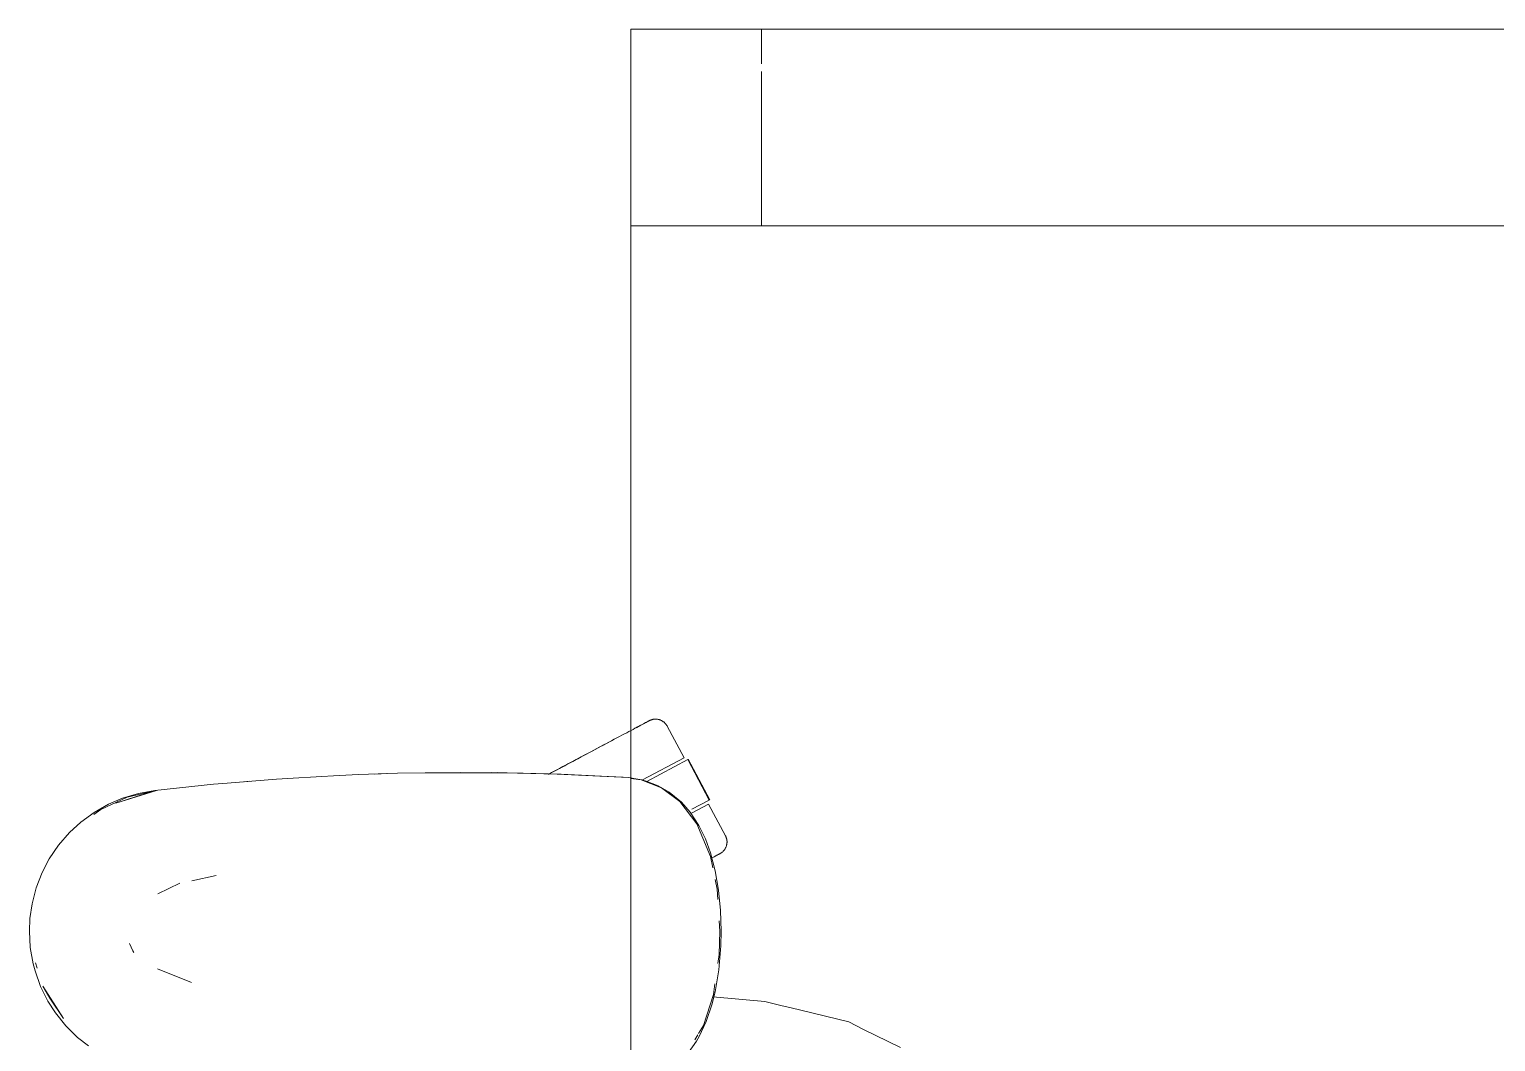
# Model space of a CAD drawing. Header units: millimetres. Extents: x 155927 to 295199, y -4084 to 97293.
# Drawn here: x 158462.1 to 158910.1, y 10673.4 to 10982.7 of the extents above; entities that cross this region are included whole.
import ezdxf

# ---------------------------------------------------------------- set-up
doc = ezdxf.new("R2010")
doc.units = ezdxf.units.MM
doc.header["$MEASUREMENT"] = 0
doc.layers.add('G-IMPT', color=8, linetype='CONTINUOUS', lineweight=9)
doc.layers.add('I-FURN', color=8, linetype='CONTINUOUS', lineweight=9)

msp = doc.modelspace()

# ---------------------------------------------------------------- linework, layer by layer
at = {"layer": 'G-IMPT'}
for p, q in [((158537.55, 10753.62), (158522.5, 10752.37)), ((158529.37, 10752.97), (158527.69, 10752.8)), ((158537.55, 10753.62), (158542.64, 10753.95)), ((158542.64, 10753.95), (158556.78, 10754.76)), ((158562.8, 10755.01), (158556.78, 10754.76)), ((158562.8, 10755.01), (158574.56, 10755.4)), ((158567.69, 10755.15), (158569.62, 10755.26)), ((158569.62, 10755.26), (158571.12, 10755.28)), ((158582.98, 10755.57), (158574.56, 10755.4)), ((158582.98, 10755.57), (158593.78, 10755.65)), ((158582.98, 10755.57), (158603.17, 10755.61)), ((158582.98, 10755.57), (158613, 10755.45)), ((158613, 10755.45), (158593.78, 10755.65)), ((158603.17, 10755.61), (158613, 10755.45)), ((158603.17, 10755.61), (158624.56, 10755.11)), ((158603.17, 10755.61), (158623.35, 10755.15)), ((158603.17, 10755.57), (158605.2, 10755.59)), ((158605.2, 10755.59), (158607.11, 10755.52)), ((158613, 10755.45), (158624.56, 10755.11)), ((158624.56, 10755.11), (158623.35, 10755.15)), ((158623.35, 10755.15), (158645.14, 10754.06)), ((158623.35, 10755.15), (158643.53, 10754.17)), ((158624.56, 10755.11), (158645.14, 10754.06)), ((158645.14, 10754.06), (158643.53, 10754.17)), ((158645.14, 10754.06), (158646.78, 10753.81)), ((158649, 10753.34), (158645.83, 10753.82)), ((158649.18, 10753.36), (158646.78, 10753.81)), ((158649, 10753.34), (158655.2, 10750.93)), ((158649.18, 10753.36), (158650.52, 10752.99)), ((158654.17, 10751.6), (158650.52, 10752.99)), ((158500.95, 10750.12), (158488.49, 10746.29)), ((158488.49, 10746.29), (158497.64, 10749.21)), ((158490.53, 10747.76), (158495.4, 10749.23)), ((158491.98, 10748.08), (158500.39, 10749.99)), ((158500.44, 10750.12), (158495.4, 10749.23)), ((158500.95, 10750.12), (158497.64, 10749.21)), ((158518.37, 10752.03), (158500.44, 10750.12)), ((158522.5, 10752.37), (158518.37, 10752.03)), ((158654.17, 10751.6), (158657.6, 10749.64)), ((158655.2, 10750.93), (158660.82, 10746.76)), ((158657.6, 10749.64), (158661.34, 10746.57)), ((158481.81, 10742.75), (158483.92, 10744.34)), ((158486.3, 10745.95), (158481.85, 10743.44)), ((158491.98, 10748.08), (158483.92, 10744.34)), ((158486.3, 10745.95), (158490.53, 10747.76)), ((158660.82, 10746.76), (158666.04, 10739.97)), ((158664.01, 10743.53), (158661.34, 10746.57)), ((158477.77, 10740.44), (158474.33, 10737.28)), ((158477.77, 10740.44), (158481.85, 10743.44)), ((158666.66, 10739.48), (158664.01, 10743.53)), ((158666.04, 10739.97), (158667.88, 10735.58)), ((158666.66, 10739.48), (158668.65, 10735.41)), ((158471.01, 10733.44), (158474.33, 10737.28)), ((158670.21, 10729.96), (158667.88, 10735.58)), ((158670.23, 10731.07), (158668.65, 10735.41)), ((158468.18, 10729.27), (158471.01, 10733.44)), ((158670.23, 10731.07), (158671.66, 10725.59)), ((158468.18, 10729.27), (158465.99, 10725.11)), ((158670.21, 10729.96), (158670.91, 10726.49)), ((158465.99, 10725.11), (158464.16, 10720.4)), ((158501.32, 10718.55), (158508.11, 10721.82)), ((158519.16, 10724.15), (158511.72, 10722.58)), ((158671.63, 10722.98), (158672.25, 10720)), ((158672.66, 10719.66), (158671.66, 10725.59)), ((158462.9, 10715.53), (158464.16, 10720.4)), ((158672.25, 10720), (158672.44, 10716.79)), ((158672.66, 10719.66), (158673.23, 10713.51)), ((158462.9, 10715.53), (158462.25, 10711.02)), ((158673.41, 10707.17), (158673.23, 10713.51)), ((158462.08, 10707.17), (158462.25, 10711.02)), ((158672.84, 10710.28), (158673.03, 10707.17)), ((158462.08, 10707.17), (158462.37, 10702.13)), ((158672.8, 10700.01), (158673.03, 10707.17)), ((158673.32, 10702.66), (158673.41, 10707.17)), ((158462.37, 10702.13), (158463.25, 10697.18)), ((158492.69, 10703.34), (158493.71, 10701.12)), ((158493.71, 10701.12), (158494, 10700.67)), ((158672.8, 10700.01), (158672.41, 10697.22)), ((158673.32, 10702.66), (158672.74, 10695.35)), ((158463.25, 10697.18), (158463.82, 10695.05)), ((158465.53, 10690.28), (158463.82, 10695.05)), ((158464.51, 10695.83), (158464, 10697.52)), ((158511.66, 10691.45), (158501.23, 10695.6)), ((158671.62, 10688.59), (158672.74, 10695.35)), ((158465.53, 10690.28), (158467.77, 10685.77)), ((158466.17, 10690.38), (158468.33, 10686.7)), ((158466.17, 10690.38), (158472.5, 10680.43)), ((158671.54, 10691.04), (158671.07, 10687.75)), ((158467.77, 10685.77), (158470.03, 10682.22)), ((158468.33, 10686.7), (158472.5, 10680.43)), ((158671.07, 10687.75), (158668.04, 10678.35)), ((158670.65, 10684.66), (158671.62, 10688.59)), ((158670.94, 10687.13), (158686.82, 10685.68)), ((158686.82, 10685.68), (158692.11, 10684.38)), ((158473.22, 10678.25), (158470.03, 10682.22)), ((158670.65, 10684.66), (158668.91, 10679.57)), ((158694.48, 10683.8), (158692.11, 10684.38)), ((158712.42, 10679.4), (158694.48, 10683.8)), ((158473.22, 10678.25), (158476.83, 10674.7)), ((158668.04, 10678.35), (158666.58, 10675.9)), ((158668.91, 10679.57), (158666.7, 10674.94)), ((158716.79, 10677.25), (158712.42, 10679.4)), ((158716.79, 10677.25), (158728.25, 10671.61)), ((158476.83, 10674.7), (158480.14, 10672.08)), ((158663.45, 10670.11), (158665.9, 10673.56)), ((158666.3, 10675.43), (158665.44, 10673.99)), ((158666.7, 10674.94), (158665.9, 10673.56))]:
    msp.add_line(p, q, dxfattribs=at)
at = {"layer": 'I-FURN'}
for p, q in [((158645.83, 10982.71), (159383.83, 10982.71)), ((158685.83, 10982.71), (158645.83, 10982.71)), ((158645.83, 10982.71), (158645.83, 10922.71)), ((158645.83, 10922.71), (158645.83, 10982.71)), ((159383.83, 10982.71), (158645.83, 10982.71)), ((158645.83, 10982.71), (158645.83, 9382.71)), ((158645.83, 9382.71), (158645.83, 10982.71)), ((158645.83, 10982.71), (159383.83, 10982.71)), ((159383.83, 10982.71), (158685.83, 10982.71)), ((158685.83, 10982.71), (158685.83, 10972.13)), ((158685.83, 10982.71), (158685.83, 10972.13)), ((158685.83, 10969.81), (158685.83, 10922.71)), ((158685.83, 10969.81), (158685.83, 10922.71)), ((158645.83, 10922.71), (158685.83, 10922.71)), ((159080.83, 10922.71), (158645.83, 10922.71)), ((158685.83, 10922.71), (159405.83, 10922.71)), ((158649.91, 10770.61), (158649.53, 10770.41)), ((158649.71, 10770.51), (158650.06, 10770.7)), ((158650.24, 10770.79), (158649.91, 10770.61)), ((158650.06, 10770.7), (158650.38, 10770.87)), ((158650.54, 10770.95), (158650.24, 10770.79)), ((158650.38, 10770.87), (158650.66, 10771.01)), ((158650.8, 10771.09), (158650.54, 10770.95)), ((158650.66, 10771.01), (158650.9, 10771.14)), ((158651.02, 10771.2), (158650.8, 10771.09)), ((158650.9, 10771.14), (158651.1, 10771.25)), ((158651.2, 10771.3), (158651.02, 10771.2)), ((158651.1, 10771.25), (158651.26, 10771.34)), ((158651.34, 10771.37), (158651.2, 10771.3)), ((158651.26, 10771.34), (158651.39, 10771.4)), ((158651.44, 10771.43), (158651.34, 10771.37)), ((158651.39, 10771.4), (158651.47, 10771.44)), ((158651.5, 10771.46), (158651.44, 10771.43)), ((158651.47, 10771.44), (158651.51, 10771.47)), ((158651.52, 10771.47), (158651.5, 10771.46)), ((158651.51, 10771.47), (158651.52, 10771.47)), ((158651.52, 10771.47), (158651.66, 10771.54)), ((158651.66, 10771.54), (158651.81, 10771.61)), ((158651.81, 10771.61), (158651.96, 10771.67)), ((158651.96, 10771.67), (158652.11, 10771.72)), ((158652.11, 10771.72), (158652.26, 10771.77)), ((158652.26, 10771.77), (158652.42, 10771.82)), ((158652.42, 10771.82), (158652.57, 10771.85)), ((158652.57, 10771.85), (158652.73, 10771.88)), ((158652.73, 10771.88), (158652.89, 10771.91)), ((158652.89, 10771.91), (158653.05, 10771.92)), ((158653.05, 10771.92), (158653.21, 10771.94)), ((158653.21, 10771.94), (158653.37, 10771.94)), ((158653.37, 10771.94), (158653.53, 10771.94)), ((158653.53, 10771.94), (158653.7, 10771.93)), ((158653.7, 10771.93), (158653.86, 10771.92)), ((158653.86, 10771.92), (158654.02, 10771.89)), ((158654.02, 10771.89), (158654.17, 10771.87)), ((158654.17, 10771.87), (158654.33, 10771.83)), ((158654.33, 10771.83), (158654.49, 10771.79)), ((158654.49, 10771.79), (158654.64, 10771.75)), ((158654.64, 10771.75), (158654.8, 10771.69)), ((158654.8, 10771.69), (158654.95, 10771.64)), ((158654.95, 10771.64), (158655.09, 10771.57)), ((158655.09, 10771.57), (158655.24, 10771.5)), ((158655.24, 10771.5), (158655.38, 10771.43)), ((158655.38, 10771.43), (158655.52, 10771.34)), ((158655.52, 10771.34), (158655.66, 10771.26)), ((158655.66, 10771.26), (158655.79, 10771.16)), ((158655.79, 10771.16), (158655.92, 10771.07)), ((158655.92, 10771.07), (158656.04, 10770.96)), ((158656.04, 10770.96), (158656.16, 10770.86)), ((158656.16, 10770.86), (158656.28, 10770.74)), ((158656.28, 10770.74), (158656.39, 10770.63)), ((158656.39, 10770.63), (158656.49, 10770.51)), ((158641.61, 10766.2), (158640.8, 10765.77)), ((158642.4, 10766.62), (158641.61, 10766.2)), ((158643.16, 10767.02), (158642.4, 10766.62)), ((158643.89, 10767.42), (158643.16, 10767.02)), ((158644.6, 10767.79), (158643.89, 10767.42)), ((158645.28, 10768.15), (158644.6, 10767.79)), ((158645.93, 10768.5), (158645.28, 10768.15)), ((158646.54, 10768.82), (158645.93, 10768.5)), ((158647.13, 10769.13), (158646.54, 10768.82)), ((158646.81, 10768.97), (158647.38, 10769.27)), ((158647.68, 10769.43), (158647.13, 10769.13)), ((158647.38, 10769.27), (158647.92, 10769.56)), ((158648.19, 10769.7), (158647.68, 10769.43)), ((158647.92, 10769.56), (158648.42, 10769.82)), ((158648.68, 10769.96), (158648.19, 10769.7)), ((158648.42, 10769.82), (158648.89, 10770.07)), ((158649.12, 10770.2), (158648.68, 10769.96)), ((158648.89, 10770.07), (158649.32, 10770.3)), ((158649.53, 10770.41), (158649.12, 10770.2)), ((158649.32, 10770.3), (158649.71, 10770.51)), ((158656.49, 10770.51), (158656.59, 10770.38)), ((158656.59, 10770.38), (158656.69, 10770.25)), ((158656.69, 10770.25), (158656.78, 10770.12)), ((158656.78, 10770.12), (158656.87, 10769.98)), ((158656.87, 10769.98), (158656.95, 10769.84)), ((158656.95, 10769.84), (158656.97, 10769.8)), ((158662.12, 10760.12), (158656.97, 10769.8)), ((158632.09, 10761.14), (158633.06, 10761.66)), ((158633.59, 10761.94), (158632.62, 10761.42)), ((158633.06, 10761.66), (158634.03, 10762.17)), ((158634.54, 10762.44), (158633.59, 10761.94)), ((158634.03, 10762.17), (158634.98, 10762.68)), ((158635.49, 10762.95), (158634.54, 10762.44)), ((158634.98, 10762.68), (158635.92, 10763.17)), ((158636.42, 10763.44), (158635.49, 10762.95)), ((158635.92, 10763.17), (158636.84, 10763.67)), ((158637.33, 10763.93), (158636.42, 10763.44)), ((158636.84, 10763.67), (158637.75, 10764.15)), ((158638.23, 10764.4), (158637.33, 10763.93)), ((158637.75, 10764.15), (158638.63, 10764.62)), ((158639.1, 10764.87), (158638.23, 10764.4)), ((158638.63, 10764.62), (158639.5, 10765.08)), ((158639.96, 10765.32), (158639.1, 10764.87)), ((158639.5, 10765.08), (158640.35, 10765.53)), ((158640.8, 10765.77), (158639.96, 10765.32)), ((158624.64, 10757.18), (158623.64, 10756.65)), ((158624.1, 10756.89), (158625.1, 10757.42)), ((158625.65, 10757.71), (158624.64, 10757.18)), ((158625.1, 10757.42), (158626.11, 10757.96)), ((158626.65, 10758.25), (158625.65, 10757.71)), ((158626.11, 10757.96), (158627.11, 10758.49)), ((158627.66, 10758.78), (158626.65, 10758.25)), ((158627.11, 10758.49), (158628.12, 10759.03)), ((158628.66, 10759.31), (158627.66, 10758.78)), ((158628.12, 10759.03), (158629.12, 10759.56)), ((158629.66, 10759.85), (158628.66, 10759.31)), ((158629.12, 10759.56), (158630.12, 10760.09)), ((158630.65, 10760.37), (158629.66, 10759.85)), ((158630.12, 10760.09), (158631.11, 10760.62)), ((158631.64, 10760.9), (158630.65, 10760.37)), ((158631.11, 10760.62), (158632.09, 10761.14)), ((158632.62, 10761.42), (158631.64, 10760.9)), ((158662.12, 10760.12), (158649.45, 10753.38)), ((158650.73, 10752.93), (158663.24, 10759.58)), ((158663.24, 10759.58), (158669.81, 10747.22)), ((158669.98, 10747.31), (158663.41, 10759.67)), ((158621.65, 10755.59), (158620.67, 10755.07)), ((158621.12, 10755.31), (158622.11, 10755.83)), ((158622.64, 10756.12), (158621.65, 10755.59)), ((158622.11, 10755.83), (158623.1, 10756.36)), ((158623.64, 10756.65), (158622.64, 10756.12)), ((158623.1, 10756.36), (158624.1, 10756.89)), ((158669.63, 10745.99), (158664.44, 10743.23)), ((158669.81, 10747.22), (158664.52, 10744.41)), ((158674.78, 10736.3), (158669.63, 10745.99)), ((158674.78, 10736.3), (158674.85, 10736.16)), ((158674.85, 10736.16), (158674.92, 10736.01)), ((158674.92, 10736.01), (158674.98, 10735.86)), ((158674.98, 10735.86), (158675.03, 10735.71)), ((158675.03, 10735.71), (158675.08, 10735.56)), ((158675.08, 10735.56), (158675.13, 10735.4)), ((158675.13, 10735.4), (158675.16, 10735.25)), ((158675.16, 10735.25), (158675.19, 10735.09)), ((158675.19, 10735.09), (158675.22, 10734.93)), ((158675.22, 10734.93), (158675.23, 10734.77)), ((158675.23, 10734.77), (158675.25, 10734.61)), ((158672.13, 10730.33), (158671.84, 10730.17)), ((158671.98, 10730.25), (158672.26, 10730.4)), ((158672.39, 10730.47), (158672.13, 10730.33)), ((158672.26, 10730.4), (158672.5, 10730.53)), ((158672.61, 10730.59), (158672.39, 10730.47)), ((158672.5, 10730.53), (158672.7, 10730.63)), ((158672.79, 10730.68), (158672.61, 10730.59)), ((158672.7, 10730.63), (158672.86, 10730.72)), ((158672.93, 10730.76), (158672.79, 10730.68)), ((158672.86, 10730.72), (158672.98, 10730.78)), ((158673.03, 10730.81), (158672.93, 10730.76)), ((158672.98, 10730.78), (158673.06, 10730.83)), ((158673.09, 10730.84), (158673.03, 10730.81)), ((158673.06, 10730.83), (158673.11, 10730.85)), ((158673.11, 10730.85), (158673.09, 10730.84)), ((158673.15, 10730.87), (158673.11, 10730.85)), ((158673.11, 10730.85), (158673.11, 10730.85)), ((158673.29, 10730.95), (158673.15, 10730.87)), ((158673.43, 10731.04), (158673.29, 10730.95)), ((158673.56, 10731.13), (158673.43, 10731.04)), ((158673.69, 10731.23), (158673.56, 10731.13)), ((158673.81, 10731.33), (158673.69, 10731.23)), ((158673.94, 10731.43), (158673.81, 10731.33)), ((158674.05, 10731.55), (158673.94, 10731.43)), ((158674.17, 10731.66), (158674.05, 10731.55)), ((158674.27, 10731.78), (158674.17, 10731.66)), ((158674.38, 10731.9), (158674.27, 10731.78)), ((158674.47, 10732.03), (158674.38, 10731.9)), ((158674.57, 10732.17), (158674.47, 10732.03)), ((158674.65, 10732.3), (158674.57, 10732.17)), ((158674.73, 10732.44), (158674.65, 10732.3)), ((158674.81, 10732.58), (158674.73, 10732.44)), ((158674.88, 10732.73), (158674.81, 10732.58)), ((158674.95, 10732.87), (158674.88, 10732.73)), ((158675, 10733.02), (158674.95, 10732.87)), ((158675.06, 10733.18), (158675, 10733.02)), ((158675.1, 10733.33), (158675.06, 10733.18)), ((158675.14, 10733.49), (158675.1, 10733.33)), ((158675.18, 10733.65), (158675.14, 10733.49)), ((158675.2, 10733.8), (158675.18, 10733.65)), ((158675.23, 10733.96), (158675.2, 10733.8)), ((158675.24, 10734.12), (158675.23, 10733.96)), ((158675.25, 10734.29), (158675.24, 10734.12)), ((158675.25, 10734.61), (158675.25, 10734.45)), ((158675.25, 10734.45), (158675.25, 10734.29)), ((158670.48, 10729.45), (158670.91, 10729.68)), ((158671.13, 10729.8), (158670.72, 10729.58)), ((158670.91, 10729.68), (158671.3, 10729.89)), ((158671.5, 10730), (158671.13, 10729.8)), ((158671.3, 10729.89), (158671.66, 10730.08)), ((158671.84, 10730.17), (158671.5, 10730)), ((158671.66, 10730.08), (158671.98, 10730.25))]:
    msp.add_line(p, q, dxfattribs=at)

doc.saveas('drawing.dxf')
